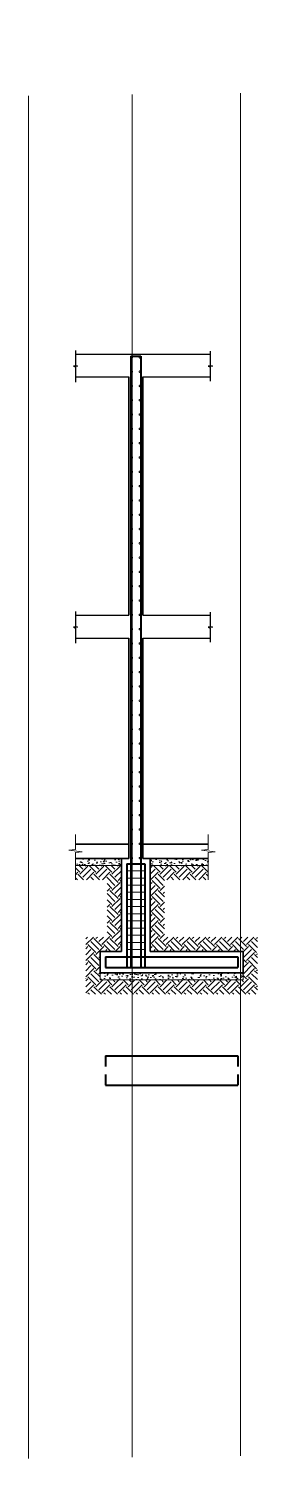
# Model space of a CAD drawing. Header units: millimetres. Extents: x 1130 to 2176, y -195 to 376.
# Drawn here: x 1625.81 to 1629.01, y 83.49 to 103.47 of the extents above; entities that cross this region are included whole.
import ezdxf

# ---------------------------------------------------------------- set-up
doc = ezdxf.new("R2010")
doc.units = ezdxf.units.MM
doc.linetypes.add('CENTER2', pattern=[28.575, 19.05, -3.175, 3.175, -3.175])
doc.layers.add('DLOSA', color=4, linetype='Continuous')
doc.layers.add('EDIS-MURO PERIMETRAL', color=3, linetype='Continuous')
for name, color, linetype, lineweight in [('EDIS-CONCRETO BAJA RESIST', 8, 'Continuous', 9), ('EDIS-EJES COLUMNAS', 9, 'CENTER2', 15), ('EDIS-ESTRIBOS', 3, 'Continuous', 15), ('EDIS-PANTALLAS', 3, 'Continuous', 15), ('EDIS-PEDESTALES', 4, 'Continuous', 13), ('EDIS-PL-DIMENSION', 8, 'Continuous', 13), ('EDIS-REFUERZOS DETALLES', 7, 'Continuous', 40), ('EDIS-TIERRA', 8, 'Continuous', 13), ('Est-PL-DIMENSION', 8, 'Continuous', 13)]:
    doc.layers.add(name, color=color, linetype=linetype, lineweight=lineweight)

# ---------------------------------------------------------------- blocks, each defined once
blk = doc.blocks.new('*U2472')
at = {"layer": 'EDIS-REFUERZOS DETALLES', "linetype": 'ByBlock', "const_width": 0.02}
blk.add_lwpolyline([(0, -0.007, -1), (0, 0.007, -1)], format="xyb", close=True, dxfattribs=at)
blk = doc.blocks.new('*U2473')
at = {"layer": 'EDIS-PL-DIMENSION', "color": 0, "linetype": 'ByBlock', "lineweight": -2, "transparency": 16777216, "rotation": 270}
for p in [(1894.58, 7.087), (1894.58, 6.887), (1894.58, 6.687), (1894.58, 6.487), (1894.58, 6.287), (1894.58, 6.087), (1894.58, 5.887), (1894.58, 5.687), (1894.58, 5.487), (1894.58, 5.287), (1894.58, 5.087), (1894.58, 4.887), (1894.58, 4.687), (1894.58, 4.487), (1894.58, 4.287), (1894.58, 4.087), (1894.58, 3.887), (1894.58, 3.687), (1894.58, 3.487), (1894.58, 3.287), (1894.58, 3.087), (1894.58, 2.887), (1894.58, 2.687), (1894.58, 2.487), (1894.58, 2.287), (1894.58, 2.087), (1894.58, 1.887), (1894.58, 1.687), (1894.58, 1.487), (1894.58, 1.287), (1894.58, 1.087), (1894.58, 0.887), (1894.58, 0.687), (1894.58, 0.487), (1894.58, 0.287), (1894.58, 0.087)]:
    blk.add_blockref('*U2472', p, dxfattribs=at)
blk = doc.blocks.new('*U2474')
at = {"layer": 'EDIS-REFUERZOS DETALLES', "linetype": 'ByBlock', "const_width": 0.02}
blk.add_lwpolyline([(0, -0.007, -1), (0, 0.007, -1)], format="xyb", close=True, dxfattribs=at)
blk = doc.blocks.new('*U2475')
at = {"layer": 'EDIS-PL-DIMENSION', "color": 0, "linetype": 'ByBlock', "lineweight": -2, "transparency": 16777216, "rotation": 270}
for p in [(1894.58, 7.087), (1894.58, 6.887), (1894.58, 6.687), (1894.58, 6.487), (1894.58, 6.287), (1894.58, 6.087), (1894.58, 5.887), (1894.58, 5.687), (1894.58, 5.487), (1894.58, 5.287), (1894.58, 5.087), (1894.58, 4.887), (1894.58, 4.687), (1894.58, 4.487), (1894.58, 4.287), (1894.58, 4.087), (1894.58, 3.887), (1894.58, 3.687), (1894.58, 3.487), (1894.58, 3.287), (1894.58, 3.087), (1894.58, 2.887), (1894.58, 2.687), (1894.58, 2.487), (1894.58, 2.287), (1894.58, 2.087), (1894.58, 1.887), (1894.58, 1.687), (1894.58, 1.487), (1894.58, 1.287), (1894.58, 1.087), (1894.58, 0.887), (1894.58, 0.687), (1894.58, 0.487), (1894.58, 0.287), (1894.58, 0.087)]:
    blk.add_blockref('*U2474', p, dxfattribs=at)

msp = doc.modelspace()

# ---------------------------------------------------------------- hatches: boundary and pattern name
at = {"layer": 'EDIS-CONCRETO BAJA RESIST'}
h = msp.add_hatch(dxfattribs=at)
h.set_pattern_fill('AR-CONC', color=256, scale=0.00078)
h.set_pattern_definition([(50, (-267.32154, 91.79088), (0.142104042, -0.012432487), [0.014859, -0.163449]), (355, (-267.32154, 91.79088), (-0.027489869, 0.149024339), [0.0118872, -0.130759656]), (100.451445, (-267.3097, 91.78984), (0.114614173, 0.136591846), [0.012628207, -0.138910391]), (46.1842, (-267.32154, 91.8305), (0.211441652, -0.032793016), [0.0222885, -0.2451735]), (96.635558, (-267.30392, 91.82777), (0.185175225, 0.192992377), [0.018942318, -0.208365774]), (351.184151, (-267.32154, 91.8305), (0.185175225, 0.192992377), [0.017830774, -0.19613859]), (21, (-267.30173, 91.8206), (0.118259225, -0.0797668546), [0.014859, -0.163449]), (326, (-267.30173, 91.8206), (0.048205582, 0.143666614), [0.0118872, -0.1307592]), (71.451445, (-267.29187, 91.81395), (0.166464807, 0.06389976), [0.012628207, -0.138910151]), (37.5, (-267.32154, 91.790877), (0.0024091105, 0.0659529303), [0, -0.12917424, 0, -0.1327404, 0, -0.1312545]), (7.5, (-267.32154, 91.79088), (0.0521193368, 0.0781408484), [0, -0.07568184, 0, -0.12620244, 0, -0.0500253]), (327.5, (-267.36572, 91.790877), (0.1057606642, -0.0044684203), [0, -0.04953, 0, -0.1545336, 0, -0.2050542]), (317.5, (-267.38553, 91.79088), (0.1155407615, 0.019832663), [0, -0.064389, 0, -0.10262616, 0, -0.1456182])])
h.paths.add_polyline_path([(1628.326, 91.874), (1627.513, 91.874), (1627.513, 91.774), (1628.326, 91.774)])
h.paths.add_polyline_path([(1627.113, 91.874), (1626.469, 91.874), (1626.469, 91.774), (1627.113, 91.774)])
h.paths.add_polyline_path([(1628.813, 90.274), (1627.263, 90.274), (1627.263, 90.174), (1628.813, 90.174)])
h.paths.add_polyline_path([(1627.263, 90.274), (1626.813, 90.274), (1626.813, 90.174), (1627.263, 90.174)])
at = {"layer": 'EDIS-TIERRA'}
h = msp.add_hatch(dxfattribs=at)
h.set_pattern_fill('EARTH', color=256, scale=0.025, angle=45)
h.set_pattern_definition([(45, (-267.32154, 91.79088), (0, 0.224506403), [0.15875, -0.15875]), (45, (-267.36364, 91.83297), (0, 0.224506403), [0.15875, -0.15875]), (45, (-267.40573, 91.87507), (0, 0.224506403), [0.15875, -0.15875]), (135, (-267.40573, 91.90313), (-0.224506403, 0), [0.15875, -0.15875]), (135, (-267.36364, 91.94522), (-0.224506403, 0), [0.15875, -0.15875]), (135, (-267.32154, 91.98732), (-0.224506403, 0), [0.15875, -0.15875])])
h.paths.add_polyline_path([(1628.778, 90.174), (1627.263, 90.174), (1627.263, 89.974), (1628.778, 89.974)])
h.paths.add_polyline_path([(1627.263, 90.174), (1626.813, 90.174), (1626.813, 90.274), (1626.813, 90.574), (1627.113, 90.574), (1627.113, 91.774), (1626.469, 91.774), (1626.469, 91.736), (1626.469, 91.574), (1626.913, 91.574), (1626.913, 90.774), (1626.613, 90.774), (1626.613, 89.974), (1627.263, 89.974)])
h.paths.add_polyline_path([(1628.778, 90.774), (1627.713, 90.774), (1627.713, 91.574), (1628.326, 91.574), (1628.326, 91.736), (1628.326, 91.774), (1627.513, 91.774), (1627.513, 90.574), (1628.778, 90.574)])
h.paths.add_polyline_path([(1629.013, 90.774), (1628.778, 90.774), (1628.778, 90.574), (1628.813, 90.574), (1628.813, 90.274), (1628.813, 90.174), (1628.778, 90.174), (1628.778, 89.974), (1629.013, 89.974)])

# ---------------------------------------------------------------- linework, layer by layer
at = {"layer": 'DLOSA', "ltscale": 0.2}
for p, q in [((1626.469, 98.924), (1628.353, 98.924)), ((1626.469, 98.604), (1627.213, 98.604)), ((1627.413, 98.604), (1628.353, 98.604)), ((1626.469, 95.274), (1627.213, 95.274)), ((1627.413, 95.274), (1628.353, 95.274)), ((1626.469, 94.954), (1627.213, 94.954)), ((1627.413, 94.954), (1628.353, 94.954))]:
    msp.add_line(p, q, dxfattribs=at)
at = {"layer": 'DLOSA', "color": 2}
for points in [[(1626.469, 98.974), (1626.469, 98.764), (1626.499, 98.754), (1626.439, 98.754), (1626.469, 98.744), (1626.469, 98.533)], [(1628.353, 98.965), (1628.353, 98.764), (1628.383, 98.754), (1628.323, 98.754), (1628.353, 98.744), (1628.353, 98.545)], [(1626.469, 95.324), (1626.469, 95.114), (1626.499, 95.104), (1626.439, 95.104), (1626.469, 95.094), (1626.469, 94.883)], [(1628.353, 95.315), (1628.353, 95.114), (1628.383, 95.104), (1628.323, 95.104), (1628.353, 95.094), (1628.353, 94.895)]]:
    msp.add_lwpolyline(points, dxfattribs=at)
at = {"layer": 'EDIS-CONCRETO BAJA RESIST'}
for p, q in [((1626.469, 91.774), (1627.113, 91.774)), ((1627.513, 91.774), (1628.326, 91.774)), ((1626.813, 90.174), (1628.813, 90.174))]:
    msp.add_line(p, q, dxfattribs=at)
at = {"layer": 'EDIS-EJES COLUMNAS', "linetype": 'CENTER2'}
for p, q in [((1625.813, 83.485), (1625.813, 103.474)), ((1627.263, 83.502), (1627.263, 103.374)), ((1628.778, 83.519), (1628.778, 103.27))]:
    msp.add_line(p, q, dxfattribs=at)
at = {"layer": 'EDIS-ESTRIBOS', "linetype": 'ByBlock'}
for p, q in [((1627.188, 91.699), (1627.438, 91.699)), ((1627.188, 91.599), (1627.438, 91.599)), ((1627.188, 91.499), (1627.438, 91.499)), ((1627.188, 91.399), (1627.438, 91.399)), ((1627.188, 91.299), (1627.438, 91.299)), ((1627.188, 91.199), (1627.438, 91.199)), ((1627.188, 91.099), (1627.438, 91.099)), ((1627.188, 90.999), (1627.438, 90.999)), ((1627.188, 90.899), (1627.438, 90.899)), ((1627.188, 90.799), (1627.438, 90.799)), ((1627.188, 90.699), (1627.438, 90.699)), ((1627.188, 90.599), (1627.438, 90.599))]:
    msp.add_line(p, q, dxfattribs=at)
at = {"layer": 'EDIS-MURO PERIMETRAL', "lineweight": 35}
for p, q in [((1627.213, 98.604), (1627.213, 95.274)), ((1627.413, 98.604), (1627.413, 95.274)), ((1627.213, 94.954), (1627.213, 91.874)), ((1627.413, 94.954), (1627.413, 91.874))]:
    msp.add_line(p, q, dxfattribs=at)
at = {"layer": 'EDIS-PANTALLAS', "lineweight": 35}
for p, q in [((1626.469, 92.074), (1627.213, 92.074)), ((1627.413, 92.074), (1628.326, 92.074)), ((1626.469, 91.874), (1627.213, 91.874)), ((1627.413, 91.874), (1628.326, 91.874)), ((1626.813, 90.574), (1626.813, 90.274)), ((1626.813, 90.574), (1627.113, 90.574)), ((1627.513, 90.574), (1628.813, 90.574)), ((1628.813, 90.574), (1628.813, 90.274)), ((1626.813, 90.274), (1628.813, 90.274))]:
    msp.add_line(p, q, dxfattribs=at)
at = {"layer": 'EDIS-PEDESTALES', "lineweight": 35}
for p, q in [((1627.113, 91.874), (1627.113, 90.574)), ((1627.513, 91.874), (1627.513, 90.574))]:
    msp.add_line(p, q, dxfattribs=at)
at = {"layer": 'EDIS-PL-DIMENSION'}
for p, q in [((1626.469, 91.736), (1626.469, 91.574)), ((1628.326, 91.736), (1628.326, 91.574)), ((1626.813, 90.274), (1626.813, 90.174)), ((1628.813, 90.274), (1628.813, 90.174))]:
    msp.add_line(p, q, dxfattribs=at)
at = {"layer": 'EDIS-REFUERZOS DETALLES', "linetype": 'ByBlock'}
for p, q in [((1627.243, 98.894), (1627.243, 90.349)), ((1627.243, 98.894), (1627.383, 98.894)), ((1627.383, 98.894), (1627.383, 90.349)), ((1627.188, 91.799), (1627.188, 90.349)), ((1627.188, 91.799), (1627.438, 91.799)), ((1627.438, 91.799), (1627.438, 90.349)), ((1626.888, 90.499), (1626.888, 90.349)), ((1626.888, 90.499), (1628.738, 90.499)), ((1628.738, 90.499), (1628.738, 90.349)), ((1626.888, 90.349), (1628.738, 90.349)), ((1626.888, 89.114), (1626.888, 88.964)), ((1626.888, 89.114), (1628.738, 89.114)), ((1628.738, 89.114), (1628.738, 88.964)), ((1626.888, 88.854), (1626.888, 88.704)), ((1628.738, 88.854), (1628.738, 88.704)), ((1626.888, 88.704), (1628.738, 88.704))]:
    msp.add_line(p, q, dxfattribs=at)
at = {"layer": 'Est-PL-DIMENSION'}
for points in [[(1626.469, 91.736), (1626.469, 91.958), (1626.563, 91.965), (1626.375, 91.987), (1626.469, 91.996), (1626.469, 92.209)], [(1628.326, 91.736), (1628.326, 91.958), (1628.42, 91.965), (1628.232, 91.987), (1628.326, 91.996), (1628.326, 92.209)]]:
    msp.add_lwpolyline(points, dxfattribs=at)

# ---------------------------------------------------------------- block references
at = {"layer": 'EDIS-PL-DIMENSION'}
for name, p in [('*U2473', (-267.322, 91.791)), ('*U2475', (-267.212, 91.791))]:
    msp.add_blockref(name, p, dxfattribs=at)

doc.saveas('drawing.dxf')
